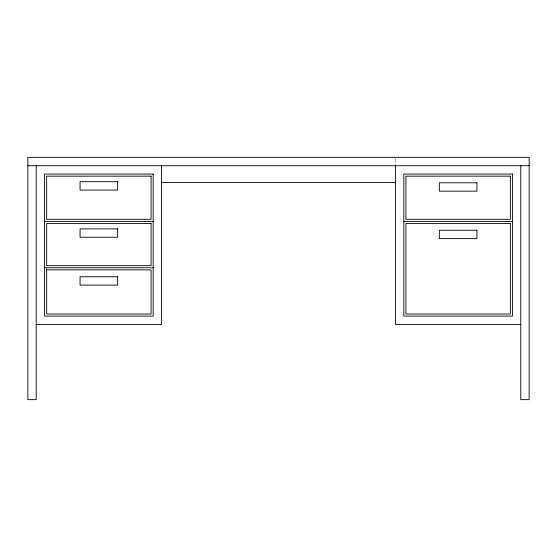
<?xml version="1.0" encoding="UTF-8"?>
<svg xmlns="http://www.w3.org/2000/svg" width="557" height="557" viewBox="0 0 557 557"><rect width="100%" height="100%" fill="white"/><g stroke="black" fill="none" stroke-linecap="round" stroke-linejoin="round"><path stroke-width="0.42" stroke-dasharray="2.79 2.09" d="M395.47 159.024L395.47 164.872"/><path stroke-width="0.84" d="M27.85 165.708L529.15 165.708M161.53 182.418L395.47 182.418M44.56 221.407L153.175 221.407M403.825 221.407L512.44 221.407M44.56 267.778L153.175 267.778M46.649 269.867L151.086 269.867L151.086 314.009L46.649 314.009L46.649 268.752M36.205 324.453L161.53 324.453L161.53 165.708M520.795 324.453L395.47 324.453L395.47 165.708M520.795 165.708L520.795 399.648L529.15 399.648L529.15 157.353L27.85 157.353L27.85 399.648L36.205 399.648L36.205 165.708M153.175 174.062L44.56 174.062L44.56 316.098L153.175 316.098L153.175 174.062M512.44 174.062L403.825 174.062L403.825 316.098L512.44 316.098L512.44 174.062M151.086 176.151L46.649 176.151L46.649 219.319L151.086 219.319L151.086 176.151M510.351 176.151L405.914 176.151L405.914 219.319L510.351 219.319L510.351 176.151M117.666 181.7L80.069 181.7L80.069 190.055L117.666 190.055L117.666 181.7M476.931 182.8L439.334 182.8L439.334 191.155L476.931 191.155L476.931 182.8M151.086 223.496L46.649 223.496L46.649 265.689L151.086 265.689L151.086 223.496M510.351 223.496L405.914 223.496L405.914 314.009L510.351 314.009L510.351 223.496M117.666 228.892L80.069 228.892L80.069 237.247L117.666 237.247L117.666 228.892M476.931 230.257L439.334 230.257L439.334 238.612L476.931 238.612L476.931 230.257M117.666 276.759L80.069 276.759L80.069 285.114L117.666 285.114L117.666 276.759"/></g></svg>
